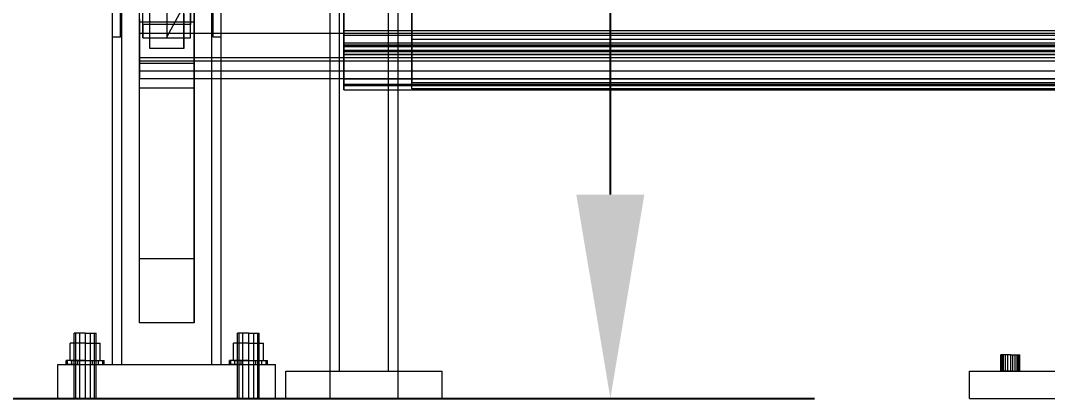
# Model space of a CAD drawing. Header units: millimetres. Extents: x -1970 to 34302, y -65268 to 6837.
# Drawn here: x -538 to 217, y -36000 to -35722 of the extents above; entities that cross this region are included whole.
import ezdxf

# ---------------------------------------------------------------- set-up
doc = ezdxf.new("R2010")
doc.units = ezdxf.units.MM
for name, color, linetype, lineweight in [('COTAS_O', 1, 'Continuous', 0), ('COTAS_P', 1, 'Continuous', 0), ('frontal_C01', 7, 'Continuous', 0), ('frontal_C02', 7, 'Continuous', 0), ('frontal_C05', 7, 'Continuous', 0), ('frontal_C07', 7, 'Continuous', 0), ('frontal_dos-mix', 7, 'Continuous', 0)]:
    doc.layers.add(name, color=color, linetype=linetype, lineweight=lineweight)
doc.dimstyles.new('R19_100', dxfattribs={"dimtxt": 250, "dimasz": 150, "dimexe": 150, "dimexo": 80, "dimgap": 100, "dimtad": 1, "dimtih": 1, "dimtoh": 1, "dimdsep": 46, "dimcen": 0.09, "dimadec": 0, "dimazin": 0, "dimtfac": 1, "dimtdec": 4, "dimtofl": 0, "dimtmove": 0, "dimatfit": 3, "dimfxl": 1, "dimtolj": 1, "dimtzin": 0, "dimarcsym": 0})

# ---------------------------------------------------------------- blocks, each defined once
blk = doc.blocks.new('*D41')
at = {"layer": 'COTAS_O', "color": 0, "lineweight": -2, "transparency": 16777216}
for p, q in [((-1480, -35920), (-1480, -35150)), ((490, -35920), (490, -35150)), ((-1330, -35300), (340, -35300))]:
    blk.add_line(p, q, dxfattribs=at)
at = {"layer": 'COTAS_O', "color": 0, "transparency": 16777216}
for points in [[(-1330, -35275), (-1330, -35325), (-1480, -35300)], [(340, -35275), (340, -35325), (490, -35300)]]:
    blk.add_solid(points, dxfattribs=at)
at = {"layer": 'Defpoints', "color": 0, "transparency": 16777216}
for p in [(490, -35300), (-1480, -36000), (490, -36000)]:
    blk.add_point(p, dxfattribs=at)
blk = doc.blocks.new('*D42')
at = {"layer": 'COTAS_P', "color": 0, "lineweight": -2, "transparency": 16777216}
for p, q in [((-724, -34900), (46, -34900)), ((-104, -35850), (-104, -35050)), ((-724, -36000), (46, -36000))]:
    blk.add_line(p, q, dxfattribs=at)
at = {"layer": 'COTAS_P', "color": 0, "transparency": 16777216}
for points in [[(-129, -35050), (-79, -35050), (-104, -34900)], [(-129, -35850), (-79, -35850), (-104, -36000)]]:
    blk.add_solid(points, dxfattribs=at)
at = {"layer": 'Defpoints', "color": 0, "transparency": 16777216}
for p in [(-804, -34900), (-104, -34900), (-804, -36000)]:
    blk.add_point(p, dxfattribs=at)
blk = doc.blocks.new('*D43')
at = {"layer": 'COTAS_P', "color": 0, "lineweight": -2, "transparency": 16777216}
for p, q in [((-804, -35920), (-804, -35150)), ((804, -35920), (804, -35150)), ((-654, -35300), (654, -35300))]:
    blk.add_line(p, q, dxfattribs=at)
at = {"layer": 'COTAS_P', "color": 0, "transparency": 16777216}
for points in [[(-654, -35275), (-654, -35325), (-804, -35300)], [(654, -35275), (654, -35325), (804, -35300)]]:
    blk.add_solid(points, dxfattribs=at)
at = {"layer": 'Defpoints', "color": 0, "transparency": 16777216}
for p in [(804, -35300), (-804, -36000), (804, -36000)]:
    blk.add_point(p, dxfattribs=at)

msp = doc.modelspace()

# ---------------------------------------------------------------- linework, layer by layer
at = {"layer": 'frontal_C01'}
for p, q in [((-250, -32680.37), (-250, -35735.764)), ((-250, -35740.498), (-250, -32685.104)), ((-470, -35975), (-470, -34088.498)), ((-463, -35975), (-463, -34088.498)), ((-397, -35975), (-397, -34088.498)), ((-390, -35975), (-390, -34088.498)), ((-470, -35975), (-470, -34888.934)), ((-463, -35975), (-463, -34888.934)), ((-397, -35975), (-397, -34888.934)), ((-390, -35975), (-390, -34888.934)), ((-442.5, -35742.506), (-442.5, -35083.563)), ((-417.5, -35742.506), (-417.5, -35083.563)), ((-450, -35753.506), (-450, -35369.297)), ((-410, -35753.506), (-410, -35369.297)), ((-447.5, -35725.019), (-447.5, -35450.285)), ((-412.5, -35450.285), (-412.5, -35725.019)), ((-447.5, -35734.624), (-447.5, -35459.89)), ((-412.5, -35734.624), (-412.5, -35459.89)), ((-470, -35734.369), (-470, -35631.369)), ((-464, -35734.369), (-464, -35631.369)), ((-430, -35734.369), (-375, -35631.369)), ((-430, -35631.369), (-430, -35734.369)), ((-396, -35734.369), (-396, -35631.369)), ((-390, -35734.369), (-390, -35631.369)), ((-470, -35975), (-470, -35689.369)), ((-463, -35975), (-463, -35689.369)), ((-397, -35975), (-397, -35689.369)), ((-390, -35975), (-390, -35689.369)), ((-450, -35753.506), (-450, -35706.138)), ((-450, -35897.026), (-450, -35706.138)), ((-410, -35706.138), (-410, -35753.506)), ((-410, -35706.138), (-410, -35897.026)), ((-300, -35708.386), (-300, -35732.796)), ((-450, -35749.361), (-450, -35711.467)), ((-300, -35738.557), (-300, -35713.377)), ((-300, -35740.409), (-300, -35714.983)), ((-450, -35731.489), (-450, -35718.682)), ((-450, -35751.839), (-450, -35718.682)), ((-450, -35721.072), (-450, -35758.967)), ((-442.5, -35742.506), (-442.5, -35717.137)), ((-417.5, -35717.137), (-417.5, -35742.506)), ((-300, -35718.045), (-300, -35743.943)), ((-412.5, -35725.019), (-447.5, -35725.019)), ((-447.5, -35725.019), (-447.5, -35734.624)), ((-412.5, -35734.624), (-412.5, -35725.019)), ((-464, -35734.369), (-470, -35734.369)), ((450, -35731.489), (-450, -35731.489)), ((-450, -35731.489), (-450, -35764.646)), ((-447.5, -35734.624), (-412.5, -35734.624)), ((-390, -35734.369), (-396, -35734.369)), ((-300, -35732.796), (-300, -35738.557)), ((-300, -35732.796), (300, -35732.796)), ((300, -35738.557), (-300, -35738.557)), ((-250, -35735.764), (250, -35735.764)), ((-250, -35740.498), (-250, -35735.764)), ((-417.5, -35742.506), (-442.5, -35742.506)), ((-300, -35743.943), (-300, -35740.409)), ((300, -35740.409), (-300, -35740.409)), ((-300, -35743.943), (300, -35743.943)), ((250, -35740.498), (-250, -35740.498)), ((450, -35749.361), (-450, -35749.361)), ((-450, -35749.361), (-450, -35758.967)), ((450, -35751.839), (-450, -35751.839)), ((-450, -35751.839), (-450, -35764.646)), ((-410, -35753.506), (-450, -35753.506)), ((-450, -35944.394), (-450, -35753.506)), ((-410, -35944.394), (-410, -35753.506)), ((-450, -35758.967), (450, -35758.967)), ((-450, -35764.646), (450, -35764.646)), ((-450, -35944.394), (-450, -35897.026)), ((-450, -35897.026), (-410, -35897.026)), ((-410, -35897.026), (-410, -35944.394)), ((-410, -35944.394), (-450, -35944.394)), ((-496.928, -35952), (-498, -35952)), ((-498, -36000), (-498, -35952)), ((-494, -35952), (-496.928, -35952)), ((-496.928, -36000), (-496.928, -35952)), ((-490, -35952), (-494, -35952)), ((-494, -36000), (-494, -35952)), ((-490, -35952), (-486, -35952)), ((-490, -35952), (-490, -36000)), ((-486, -35952), (-483.072, -35952)), ((-486, -36000), (-486, -35952)), ((-483.072, -35952), (-482, -35952)), ((-483.072, -36000), (-483.072, -35952)), ((-482, -36000), (-482, -35952)), ((-376.928, -35952), (-378, -35952)), ((-378, -36000), (-378, -35952)), ((-374, -35952), (-376.928, -35952)), ((-376.928, -36000), (-376.928, -35952)), ((-370, -35952), (-374, -35952)), ((-374, -36000), (-374, -35952)), ((-370, -35952), (-366, -35952)), ((-370, -35952), (-370, -36000)), ((-366, -35952), (-363.072, -35952)), ((-366, -36000), (-366, -35952)), ((-363.072, -35952), (-362, -35952)), ((-363.072, -36000), (-363.072, -35952)), ((-362, -36000), (-362, -35952)), ((-490, -35959.2), (-501.085, -35959.2)), ((-501.085, -35972), (-501.085, -35959.2)), ((-490, -35959.2), (-478.915, -35959.2)), ((-490, -35959.2), (-490, -35972)), ((-478.915, -35972), (-478.915, -35959.2)), ((-370, -35959.2), (-381.085, -35959.2)), ((-381.085, -35972), (-381.085, -35959.2)), ((-370, -35959.2), (-358.915, -35959.2)), ((-370, -35959.2), (-370, -35972)), ((-358.915, -35972), (-358.915, -35959.2)), ((-502.934, -35972), (-504, -35972)), ((-504, -35975), (-504, -35972)), ((-499.899, -35972), (-502.934, -35972)), ((-502.934, -35975), (-502.934, -35972)), ((-501.085, -35972), (-490, -35972)), ((-495.358, -35972), (-499.899, -35972)), ((-499.899, -35975), (-499.899, -35972)), ((-490, -35972), (-495.358, -35972)), ((-495.358, -35975), (-495.358, -35972)), ((-490, -35972), (-484.642, -35972)), ((-490, -35972), (-490, -35975)), ((-490, -35972), (-478.915, -35972)), ((-484.642, -35972), (-480.101, -35972)), ((-484.642, -35975), (-484.642, -35972)), ((-480.101, -35972), (-477.066, -35972)), ((-480.101, -35975), (-480.101, -35972)), ((-477.066, -35972), (-476, -35972)), ((-477.066, -35975), (-477.066, -35972)), ((-476, -35975), (-476, -35972)), ((-382.934, -35972), (-384, -35972)), ((-384, -35975), (-384, -35972)), ((-379.899, -35972), (-382.934, -35972)), ((-382.934, -35975), (-382.934, -35972)), ((-381.085, -35972), (-370, -35972)), ((-375.358, -35972), (-379.899, -35972)), ((-379.899, -35975), (-379.899, -35972)), ((-370, -35972), (-375.358, -35972)), ((-375.358, -35975), (-375.358, -35972)), ((-370, -35972), (-364.642, -35972)), ((-370, -35972), (-370, -35975)), ((-370, -35972), (-358.915, -35972)), ((-364.642, -35972), (-360.101, -35972)), ((-364.642, -35975), (-364.642, -35972)), ((-360.101, -35972), (-357.066, -35972)), ((-360.101, -35975), (-360.101, -35972)), ((-357.066, -35972), (-356, -35972)), ((-357.066, -35975), (-357.066, -35972)), ((-356, -35975), (-356, -35972)), ((-510, -35975), (-350, -35975)), ((-510, -36000), (-510, -35975)), ((-502.934, -35975), (-504, -35975)), ((-499.899, -35975), (-502.934, -35975)), ((-495.358, -35975), (-499.899, -35975)), ((-495.358, -35975), (-490, -35975)), ((-490, -35975), (-484.642, -35975)), ((-484.642, -35975), (-480.101, -35975)), ((-480.101, -35975), (-477.066, -35975)), ((-477.066, -35975), (-476, -35975)), ((-470, -35975), (-463, -35975)), ((-463, -35975), (-397, -35975)), ((-397, -35975), (-390, -35975)), ((-382.934, -35975), (-384, -35975)), ((-379.899, -35975), (-382.934, -35975)), ((-375.358, -35975), (-379.899, -35975)), ((-375.358, -35975), (-370, -35975)), ((-370, -35975), (-364.642, -35975)), ((-364.642, -35975), (-360.101, -35975)), ((-360.101, -35975), (-357.066, -35975)), ((-357.066, -35975), (-356, -35975)), ((-350, -36000), (-350, -35975)), ((-510, -36000), (-350, -36000)), ((-496.928, -36000), (-498, -36000)), ((-494, -36000), (-496.928, -36000)), ((-494, -36000), (-490, -36000)), ((-490, -36000), (-486, -36000)), ((-486, -36000), (-483.072, -36000)), ((-483.072, -36000), (-482, -36000)), ((-376.928, -36000), (-378, -36000)), ((-374, -36000), (-376.928, -36000)), ((-374, -36000), (-370, -36000)), ((-370, -36000), (-366, -36000)), ((-366, -36000), (-363.072, -36000)), ((-363.072, -36000), (-362, -36000))]:
    msp.add_line(p, q, dxfattribs=at)
at = {"layer": 'frontal_C02'}
for p, q in [((-250, -32976.99), (-250, -35767.535)), ((-250, -35772.314), (-250, -32981.769)), ((-470, -35975), (-470, -33576.746)), ((-463, -35975), (-463, -33576.746)), ((-397, -35975), (-397, -33576.746)), ((-390, -35975), (-390, -33576.746)), ((-470, -35975), (-470, -34072.136)), ((-463, -35975), (-463, -34072.136)), ((-397, -35975), (-397, -34072.136)), ((-390, -35975), (-390, -34072.136)), ((-470, -35975), (-470, -34861.253)), ((-463, -35975), (-463, -34861.253)), ((-397, -35975), (-397, -34861.253)), ((-390, -35975), (-390, -34861.253)), ((-450, -35722.94), (-450, -35590.77)), ((-410, -35590.77), (-410, -35722.94)), ((-470, -35975), (-470, -35610.837)), ((-463, -35975), (-463, -35610.837)), ((-397, -35975), (-397, -35610.837)), ((-390, -35975), (-390, -35610.837)), ((-450, -35771.703), (-450, -35639.533)), ((-410, -35771.703), (-410, -35639.533)), ((-300, -35693.299), (-300, -35741.116)), ((-300, -35744.513), (-300, -35695.796)), ((-300, -35744.039), (-300, -35696.222)), ((-300, -35698.047), (-300, -35746.764)), ((-300, -35709.504), (-300, -35729.462)), ((-450, -35771.703), (-450, -35722.94)), ((-450, -35722.94), (-410, -35722.94)), ((-410, -35722.94), (-410, -35771.703)), ((-300, -35729.462), (-300, -35717.189)), ((-300, -35729.462), (300, -35729.462)), ((-300, -35744.685), (-300, -35740.128)), ((-300, -35740.128), (-300, -35764.807)), ((300, -35740.128), (-300, -35740.128)), ((-300, -35741.116), (300, -35741.116)), ((-300, -35744.039), (-300, -35741.116)), ((-300, -35743.71), (-300, -35747.219)), ((-300, -35768.941), (-300, -35743.71)), ((-300, -35743.71), (300, -35743.71)), ((300, -35744.039), (-300, -35744.039)), ((300, -35744.513), (-300, -35744.513)), ((-300, -35744.513), (-300, -35746.764)), ((-300, -35770.065), (-300, -35744.685)), ((-300, -35744.685), (300, -35744.685)), ((-300, -35746.764), (300, -35746.764)), ((-300, -35747.219), (-300, -35772.99)), ((300, -35747.219), (-300, -35747.219)), ((-300, -35764.807), (-300, -35770.065)), ((-300, -35764.807), (300, -35764.807)), ((-250, -35767.535), (250, -35767.535)), ((-250, -35772.314), (-250, -35767.535)), ((-410, -35771.703), (-450, -35771.703)), ((-300, -35772.99), (-300, -35768.941)), ((300, -35768.941), (-300, -35768.941)), ((300, -35770.065), (-300, -35770.065)), ((-300, -35772.99), (300, -35772.99)), ((250, -35772.314), (-250, -35772.314)), ((-496.928, -35952), (-498, -35952)), ((-498, -36000), (-498, -35952)), ((-494, -35952), (-496.928, -35952)), ((-496.928, -36000), (-496.928, -35952)), ((-490, -35952), (-494, -35952)), ((-494, -36000), (-494, -35952)), ((-490, -35952), (-486, -35952)), ((-490, -35952), (-490, -36000)), ((-486, -35952), (-483.072, -35952)), ((-486, -36000), (-486, -35952)), ((-483.072, -35952), (-482, -35952)), ((-483.072, -36000), (-483.072, -35952)), ((-482, -36000), (-482, -35952)), ((-376.928, -35952), (-378, -35952)), ((-378, -36000), (-378, -35952)), ((-374, -35952), (-376.928, -35952)), ((-376.928, -36000), (-376.928, -35952)), ((-370, -35952), (-374, -35952)), ((-374, -36000), (-374, -35952)), ((-370, -35952), (-366, -35952)), ((-370, -35952), (-370, -36000)), ((-366, -35952), (-363.072, -35952)), ((-366, -36000), (-366, -35952)), ((-363.072, -35952), (-362, -35952)), ((-363.072, -36000), (-363.072, -35952)), ((-362, -36000), (-362, -35952)), ((-490, -35959.2), (-501.085, -35959.2)), ((-501.085, -35972), (-501.085, -35959.2)), ((-490, -35959.2), (-478.915, -35959.2)), ((-490, -35959.2), (-490, -35972)), ((-478.915, -35972), (-478.915, -35959.2)), ((-370, -35959.2), (-381.085, -35959.2)), ((-381.085, -35972), (-381.085, -35959.2)), ((-370, -35959.2), (-358.915, -35959.2)), ((-370, -35959.2), (-370, -35972)), ((-358.915, -35972), (-358.915, -35959.2)), ((-502.934, -35972), (-504, -35972)), ((-504, -35975), (-504, -35972)), ((-499.899, -35972), (-502.934, -35972)), ((-502.934, -35975), (-502.934, -35972)), ((-501.085, -35972), (-490, -35972)), ((-495.358, -35972), (-499.899, -35972)), ((-499.899, -35975), (-499.899, -35972)), ((-490, -35972), (-495.358, -35972)), ((-495.358, -35975), (-495.358, -35972)), ((-490, -35972), (-484.642, -35972)), ((-490, -35972), (-490, -35975)), ((-490, -35972), (-478.915, -35972)), ((-484.642, -35972), (-480.101, -35972)), ((-484.642, -35975), (-484.642, -35972)), ((-480.101, -35972), (-477.066, -35972)), ((-480.101, -35975), (-480.101, -35972)), ((-477.066, -35972), (-476, -35972)), ((-477.066, -35975), (-477.066, -35972)), ((-476, -35975), (-476, -35972)), ((-382.934, -35972), (-384, -35972)), ((-384, -35975), (-384, -35972)), ((-379.899, -35972), (-382.934, -35972)), ((-382.934, -35975), (-382.934, -35972)), ((-381.085, -35972), (-370, -35972)), ((-375.358, -35972), (-379.899, -35972)), ((-379.899, -35975), (-379.899, -35972)), ((-370, -35972), (-375.358, -35972)), ((-375.358, -35975), (-375.358, -35972)), ((-370, -35972), (-364.642, -35972)), ((-370, -35972), (-370, -35975)), ((-370, -35972), (-358.915, -35972)), ((-364.642, -35972), (-360.101, -35972)), ((-364.642, -35975), (-364.642, -35972)), ((-360.101, -35972), (-357.066, -35972)), ((-360.101, -35975), (-360.101, -35972)), ((-357.066, -35972), (-356, -35972)), ((-357.066, -35975), (-357.066, -35972)), ((-356, -35975), (-356, -35972)), ((-510, -35975), (-350, -35975)), ((-510, -36000), (-510, -35975)), ((-502.934, -35975), (-504, -35975)), ((-499.899, -35975), (-502.934, -35975)), ((-495.358, -35975), (-499.899, -35975)), ((-495.358, -35975), (-490, -35975)), ((-490, -35975), (-484.642, -35975)), ((-484.642, -35975), (-480.101, -35975)), ((-480.101, -35975), (-477.066, -35975)), ((-477.066, -35975), (-476, -35975)), ((-470, -35975), (-463, -35975)), ((-463, -35975), (-397, -35975)), ((-397, -35975), (-390, -35975)), ((-382.934, -35975), (-384, -35975)), ((-379.899, -35975), (-382.934, -35975)), ((-375.358, -35975), (-379.899, -35975)), ((-375.358, -35975), (-370, -35975)), ((-370, -35975), (-364.642, -35975)), ((-364.642, -35975), (-360.101, -35975)), ((-360.101, -35975), (-357.066, -35975)), ((-357.066, -35975), (-356, -35975)), ((-350, -36000), (-350, -35975)), ((-510, -36000), (-350, -36000)), ((-496.928, -36000), (-498, -36000)), ((-494, -36000), (-496.928, -36000)), ((-494, -36000), (-490, -36000)), ((-490, -36000), (-486, -36000)), ((-486, -36000), (-483.072, -36000)), ((-483.072, -36000), (-482, -36000)), ((-376.928, -36000), (-378, -36000)), ((-374, -36000), (-376.928, -36000)), ((-374, -36000), (-370, -36000)), ((-370, -36000), (-366, -36000)), ((-366, -36000), (-363.072, -36000)), ((-363.072, -36000), (-362, -36000))]:
    msp.add_line(p, q, dxfattribs=at)
at = {"layer": 'frontal_C05'}
for p, q in [((-310, -35980), (-310, -35030)), ((-303, -35980), (-303, -35030)), ((-267, -35980), (-267, -35030)), ((-260, -35980), (-260, -35030)), ((-342.5, -35980), (-227.5, -35980)), ((-342.5, -36000), (-342.5, -35980)), ((-310, -35980), (-260, -35980)), ((-310, -35980), (-303, -35980)), ((-310, -36000), (-310, -35980)), ((-267, -35980), (-260, -35980)), ((-260, -36000), (-260, -35980)), ((-227.5, -36000), (-227.5, -35980)), ((-342.5, -36000), (-227.5, -36000)), ((-310, -36000), (-260, -36000))]:
    msp.add_line(p, q, dxfattribs=at)
at = {"layer": 'frontal_C07'}
for p, q in [((-470, -35975), (-470, -35158.648)), ((-463, -35975), (-463, -35158.648)), ((-397, -35975), (-397, -35158.648)), ((-390, -35975), (-390, -35158.648)), ((-470, -35975), (-470, -35283.361)), ((-463, -35975), (-463, -35283.361)), ((-397, -35975), (-397, -35283.361)), ((-390, -35975), (-390, -35283.361)), ((-470, -35975), (-470, -35367.405)), ((-463, -35975), (-463, -35367.405)), ((-397, -35975), (-397, -35367.405)), ((-390, -35975), (-390, -35367.405)), ((-496.928, -35952), (-498, -35952)), ((-498, -36000), (-498, -35952)), ((-494, -35952), (-496.928, -35952)), ((-496.928, -36000), (-496.928, -35952)), ((-490, -35952), (-494, -35952)), ((-494, -36000), (-494, -35952)), ((-490, -35952), (-486, -35952)), ((-490, -35952), (-490, -36000)), ((-486, -35952), (-483.072, -35952)), ((-486, -36000), (-486, -35952)), ((-483.072, -35952), (-482, -35952)), ((-483.072, -36000), (-483.072, -35952)), ((-482, -36000), (-482, -35952)), ((-376.928, -35952), (-378, -35952)), ((-378, -36000), (-378, -35952)), ((-374, -35952), (-376.928, -35952)), ((-376.928, -36000), (-376.928, -35952)), ((-370, -35952), (-374, -35952)), ((-374, -36000), (-374, -35952)), ((-370, -35952), (-366, -35952)), ((-370, -35952), (-370, -36000)), ((-366, -35952), (-363.072, -35952)), ((-366, -36000), (-366, -35952)), ((-363.072, -35952), (-362, -35952)), ((-363.072, -36000), (-363.072, -35952)), ((-362, -36000), (-362, -35952)), ((-490, -35959.2), (-501.085, -35959.2)), ((-501.085, -35972), (-501.085, -35959.2)), ((-490, -35959.2), (-478.915, -35959.2)), ((-490, -35959.2), (-490, -35972)), ((-478.915, -35972), (-478.915, -35959.2)), ((-370, -35959.2), (-381.085, -35959.2)), ((-381.085, -35972), (-381.085, -35959.2)), ((-370, -35959.2), (-358.915, -35959.2)), ((-370, -35959.2), (-370, -35972)), ((-358.915, -35972), (-358.915, -35959.2)), ((-502.934, -35972), (-504, -35972)), ((-504, -35975), (-504, -35972)), ((-499.899, -35972), (-502.934, -35972)), ((-502.934, -35975), (-502.934, -35972)), ((-501.085, -35972), (-490, -35972)), ((-495.358, -35972), (-499.899, -35972)), ((-499.899, -35975), (-499.899, -35972)), ((-490, -35972), (-495.358, -35972)), ((-495.358, -35975), (-495.358, -35972)), ((-490, -35972), (-484.642, -35972)), ((-490, -35972), (-490, -35975)), ((-490, -35972), (-478.915, -35972)), ((-484.642, -35972), (-480.101, -35972)), ((-484.642, -35975), (-484.642, -35972)), ((-480.101, -35972), (-477.066, -35972)), ((-480.101, -35975), (-480.101, -35972)), ((-477.066, -35972), (-476, -35972)), ((-477.066, -35975), (-477.066, -35972)), ((-476, -35975), (-476, -35972)), ((-382.934, -35972), (-384, -35972)), ((-384, -35975), (-384, -35972)), ((-379.899, -35972), (-382.934, -35972)), ((-382.934, -35975), (-382.934, -35972)), ((-381.085, -35972), (-370, -35972)), ((-375.358, -35972), (-379.899, -35972)), ((-379.899, -35975), (-379.899, -35972)), ((-370, -35972), (-375.358, -35972)), ((-375.358, -35975), (-375.358, -35972)), ((-370, -35972), (-364.642, -35972)), ((-370, -35972), (-370, -35975)), ((-370, -35972), (-358.915, -35972)), ((-364.642, -35972), (-360.101, -35972)), ((-364.642, -35975), (-364.642, -35972)), ((-360.101, -35972), (-357.066, -35972)), ((-360.101, -35975), (-360.101, -35972)), ((-357.066, -35972), (-356, -35972)), ((-357.066, -35975), (-357.066, -35972)), ((-356, -35975), (-356, -35972)), ((-510, -35975), (-350, -35975)), ((-510, -36000), (-510, -35975)), ((-502.934, -35975), (-504, -35975)), ((-499.899, -35975), (-502.934, -35975)), ((-495.358, -35975), (-499.899, -35975)), ((-495.358, -35975), (-490, -35975)), ((-490, -35975), (-484.642, -35975)), ((-484.642, -35975), (-480.101, -35975)), ((-480.101, -35975), (-477.066, -35975)), ((-477.066, -35975), (-476, -35975)), ((-470, -35975), (-463, -35975)), ((-463, -35975), (-397, -35975)), ((-397, -35975), (-390, -35975)), ((-382.934, -35975), (-384, -35975)), ((-379.899, -35975), (-382.934, -35975)), ((-375.358, -35975), (-379.899, -35975)), ((-375.358, -35975), (-370, -35975)), ((-370, -35975), (-364.642, -35975)), ((-364.642, -35975), (-360.101, -35975)), ((-360.101, -35975), (-357.066, -35975)), ((-357.066, -35975), (-356, -35975)), ((-350, -36000), (-350, -35975)), ((-510, -36000), (-350, -36000)), ((-496.928, -36000), (-498, -36000)), ((-494, -36000), (-496.928, -36000)), ((-494, -36000), (-490, -36000)), ((-490, -36000), (-486, -36000)), ((-486, -36000), (-483.072, -36000)), ((-483.072, -36000), (-482, -36000)), ((-376.928, -36000), (-378, -36000)), ((-374, -36000), (-376.928, -36000)), ((-374, -36000), (-370, -36000)), ((-370, -36000), (-366, -36000)), ((-366, -36000), (-363.072, -36000)), ((-363.072, -36000), (-362, -36000))]:
    msp.add_line(p, q, dxfattribs=at)
at = {"layer": 'frontal_dos-mix'}
for p, q in [((183.239, -35968), (183, -35968)), ((183, -35980), (183, -35968)), ((183.938, -35968), (183.239, -35968)), ((183.239, -35980), (183.239, -35968)), ((185.05, -35968), (183.938, -35968)), ((183.938, -35980), (183.938, -35968)), ((186.5, -35968), (185.05, -35968)), ((185.05, -35980), (185.05, -35968)), ((188.188, -35968), (186.5, -35968)), ((186.5, -35980), (186.5, -35968)), ((190, -35968), (188.188, -35968)), ((188.188, -35980), (188.188, -35968)), ((190, -35968), (191.812, -35968)), ((190, -35968), (190, -35980)), ((191.812, -35968), (193.5, -35968)), ((191.812, -35980), (191.812, -35968)), ((193.5, -35968), (194.95, -35968)), ((193.5, -35980), (193.5, -35968)), ((194.95, -35968), (196.062, -35968)), ((194.95, -35980), (194.95, -35968)), ((196.062, -35968), (196.761, -35968)), ((196.062, -35980), (196.062, -35968)), ((196.761, -35968), (197, -35968)), ((196.761, -35980), (196.761, -35968)), ((197, -35980), (197, -35968)), ((160, -35980), (340, -35980)), ((160, -36000), (160, -35980)), ((183.239, -35980), (183, -35980)), ((183.938, -35980), (183.239, -35980)), ((185.05, -35980), (183.938, -35980)), ((186.5, -35980), (185.05, -35980)), ((188.188, -35980), (186.5, -35980)), ((190, -35980), (188.188, -35980)), ((191.812, -35980), (190, -35980)), ((191.812, -35980), (193.5, -35980)), ((193.5, -35980), (194.95, -35980)), ((194.95, -35980), (196.062, -35980)), ((196.062, -35980), (196.761, -35980)), ((196.761, -35980), (197, -35980)), ((160, -36000), (340, -36000))]:
    msp.add_line(p, q, dxfattribs=at)

# ---------------------------------------------------------------- dimensions: what is measured, and where the dimension line sits
at = {"layer": 'COTAS_O'}
dim = msp.add_aligned_dim(p1=(-1480, -36000), p2=(490, -36000), distance=700, text='<> O', dimstyle='R19_100', dxfattribs=at)
dim.commit()
dim.dimension.update_dxf_attribs({"geometry": '*D41', "text_midpoint": (-495, -35300)})
at = {"layer": 'COTAS_P'}
for p2, distance, picture, middle in [((-804, -34900), -700, '*D42', (-104, -35450)), ((804, -36000), 700, '*D43', (0, -35300))]:
    dim = msp.add_aligned_dim(p1=(-804, -36000), p2=p2, distance=distance, text='<> P', dimstyle='R19_100', dxfattribs=at)
    dim.commit()
    dim.dimension.update_dxf_attribs({"geometry": picture, "text_midpoint": middle})

doc.saveas('drawing.dxf')
